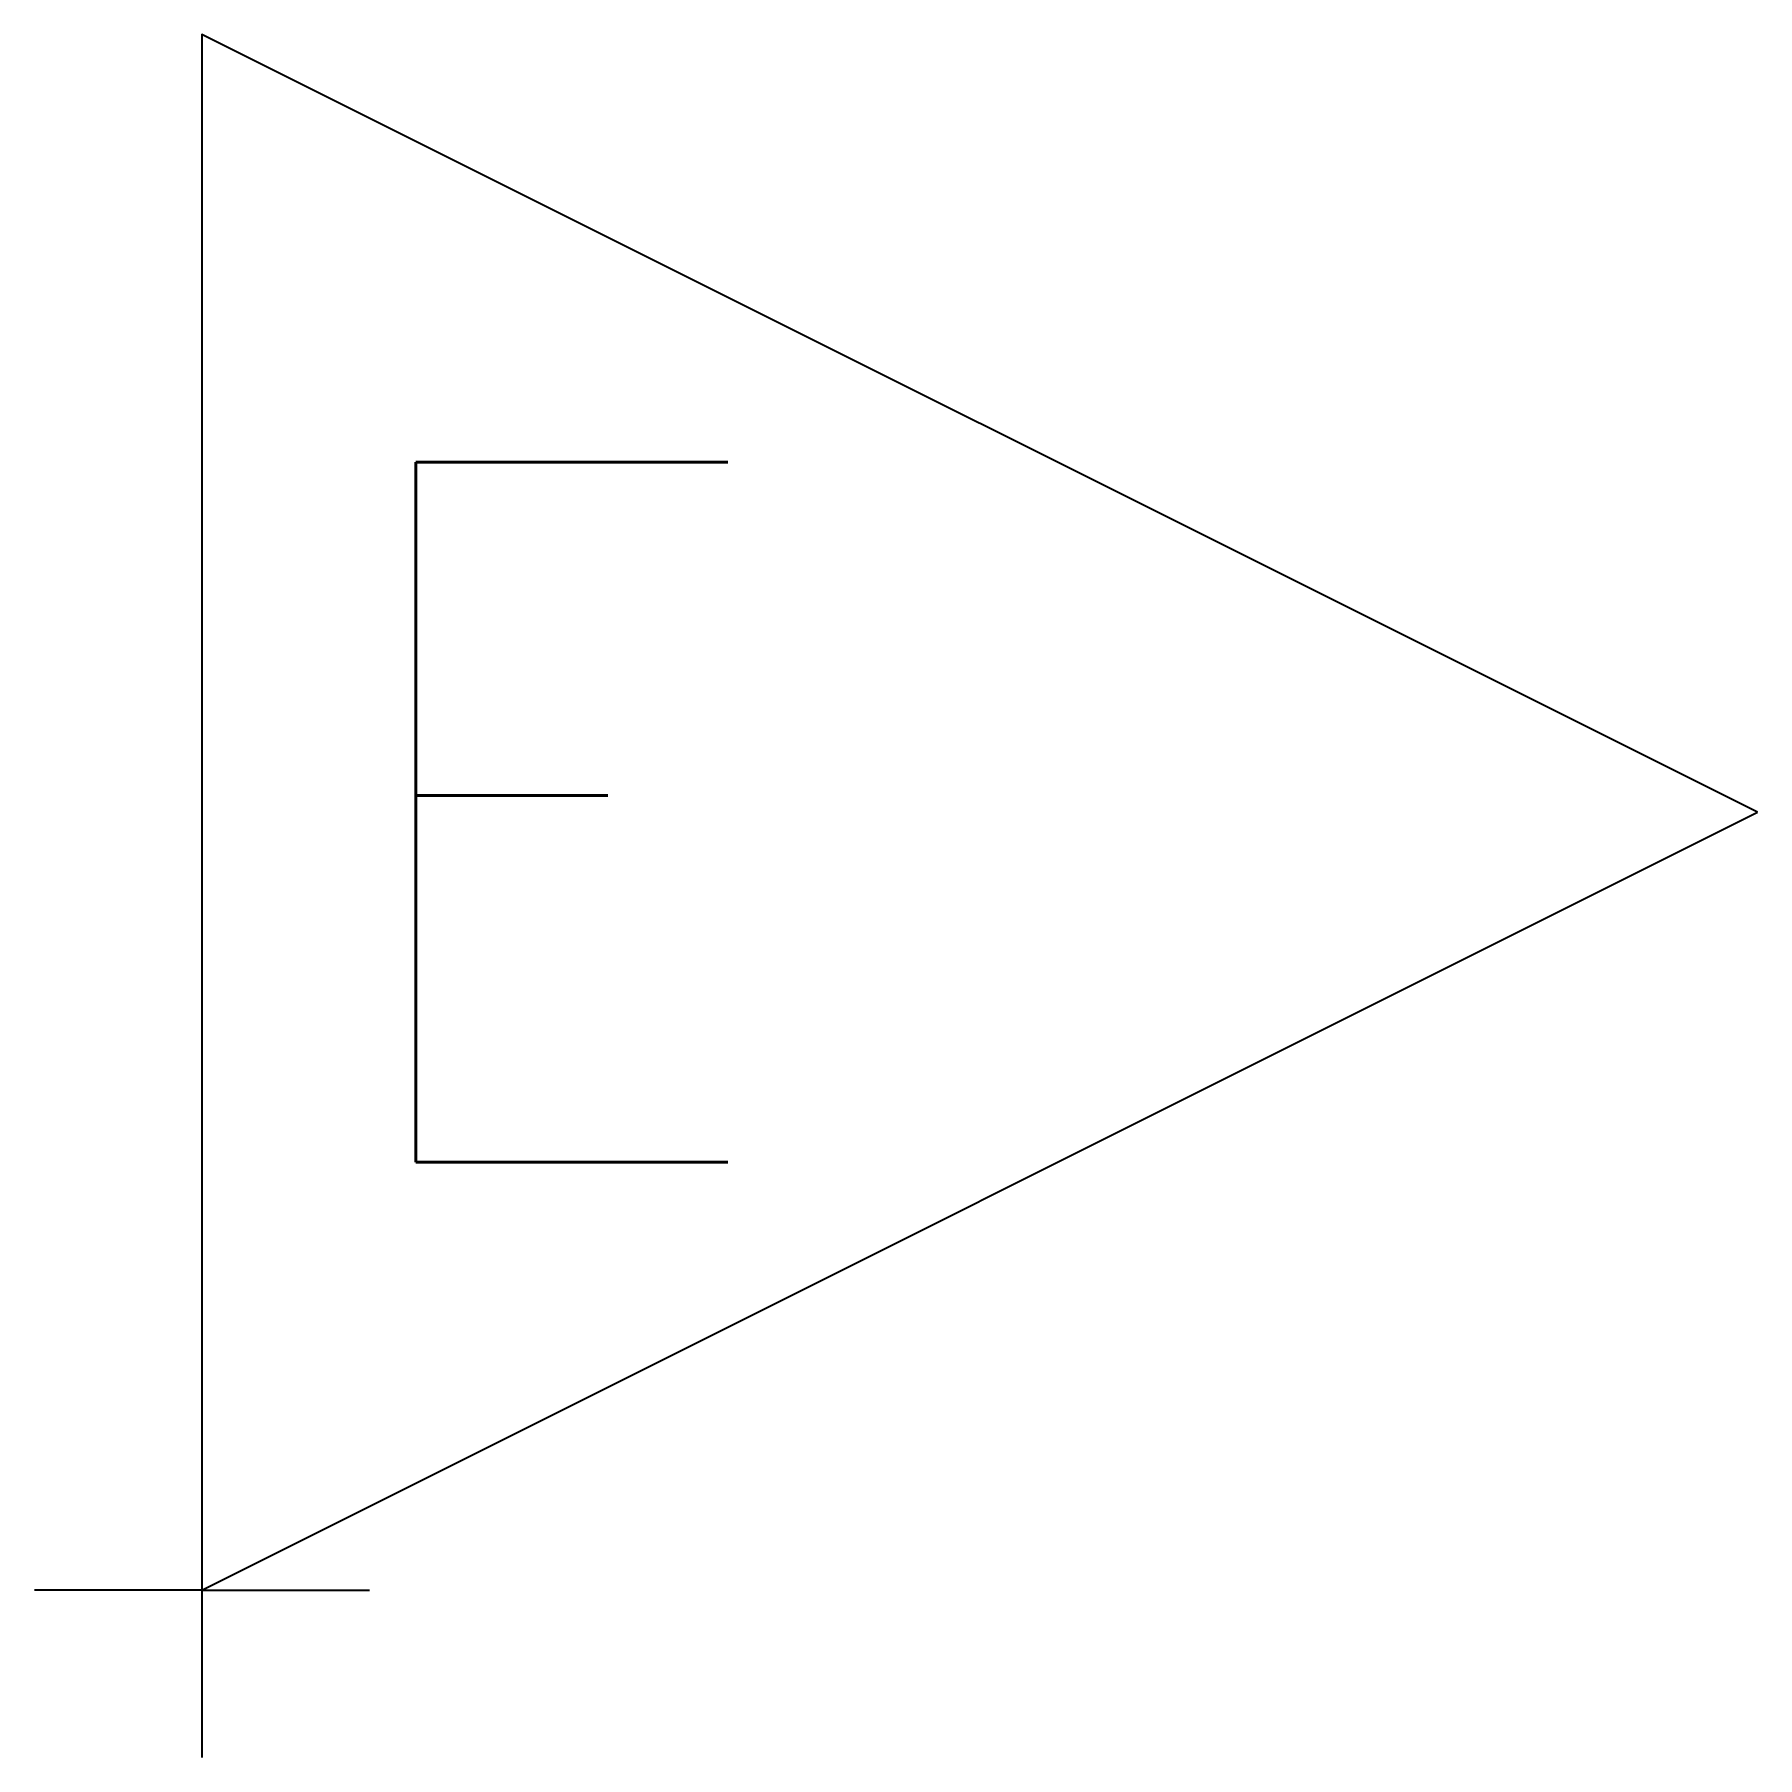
# Model space of a CAD drawing. Header units: feet. Extents: x -0.11 to 1, y -0.11 to 1.
import ezdxf
from ezdxf.enums import TextEntityAlignment as Align

# ---------------------------------------------------------------- set-up
doc = ezdxf.new("R2010")
doc.units = ezdxf.units.FT
doc.header["$MEASUREMENT"] = 0
doc.styles.add('SYM', font='SIMPLEX.SHX', dxfattribs={"width": 0.8})

msp = doc.modelspace()

# ---------------------------------------------------------------- linework, layer by layer
for q in [(-0.1077, 0, 1), (0.1077, 0, 1), (0, -0.1077, 1)]:
    msp.add_line((0, 0, 1), q)
msp.add_3dface([(1, 0.5, 1), (0, 1, 1), (0, 0, 1)])
at = {"layer": 'Defpoints'}
msp.add_point((0, 0), dxfattribs=at)

# ---------------------------------------------------------------- texts
at = {"style": 'SYM', "width": 0.8}
msp.add_text('E', height=0.45, dxfattribs=at).set_placement((0.2224, 0.5, 1), align=Align.MIDDLE)

doc.saveas('drawing.dxf')
